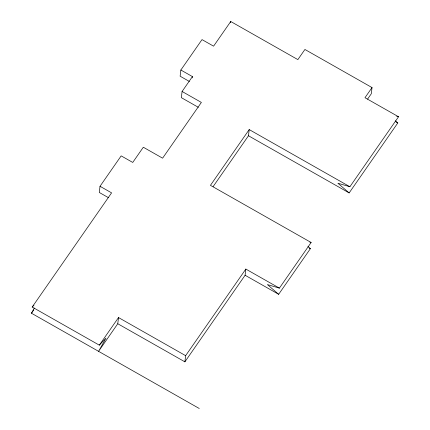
<?xml version="1.0" encoding="UTF-8"?>
<svg xmlns="http://www.w3.org/2000/svg" width="430" height="430" viewBox="0 0 430 430"><rect width="100%" height="100%" fill="white"/><g stroke="black" fill="none" stroke-linecap="round" stroke-linejoin="round"><path stroke-width="0.64" d="M367.585 99.094L371.294 93.756L372.031 87.575L304.908 49.466L297.861 59.609L230.738 21.5L213.581 46.171L202.009 39.603L180.858 70.02L192.43 76.594L182.083 91.477L201.369 102.426L162.604 158.181L143.314 147.232L132.741 162.438L121.169 155.87L100.018 186.287L99.282 192.468L108.537 197.725M117.772 323.736L118.508 317.555L185.631 355.664L184.895 361.84L117.772 323.736L98.578 351.337L105.984 338.13L99.319 345.156L32.191 307.047L111.59 192.86L100.018 186.287M180.858 70.02L180.122 76.201L189.377 81.458M182.083 91.477L181.347 97.658L198.364 107.317M192.285 77.83L192.43 76.594M230.587 22.736L230.738 21.5M213.124 186.599L248.47 135.762L249.206 129.581L349.891 186.744L398.546 116.766L364.984 97.718L372.031 87.575M184.895 361.84L245.1 275.254L245.836 269.072L279.398 288.127L311.127 242.499L210.442 185.335L249.206 129.581M199.267 408.5L31.454 313.228L34.352 308.063M31.454 313.228L33.744 309.939M99.319 345.156L118.508 317.555M185.631 355.664L245.836 269.072M245.1 275.254L278.661 294.308L310.385 248.68L307.939 246.573M248.47 135.762L349.155 192.925L397.809 122.948L395.358 120.846M32.191 307.047L33.97 305.176M396.648 116.213L398.546 116.766M349.891 186.744L337.899 183.234L349.155 192.925M309.863 242.128L311.127 242.499M279.398 288.127L267.412 284.579L278.661 294.308M396.073 121.964L397.809 122.948M309.224 248.019L310.385 248.68"/></g></svg>
